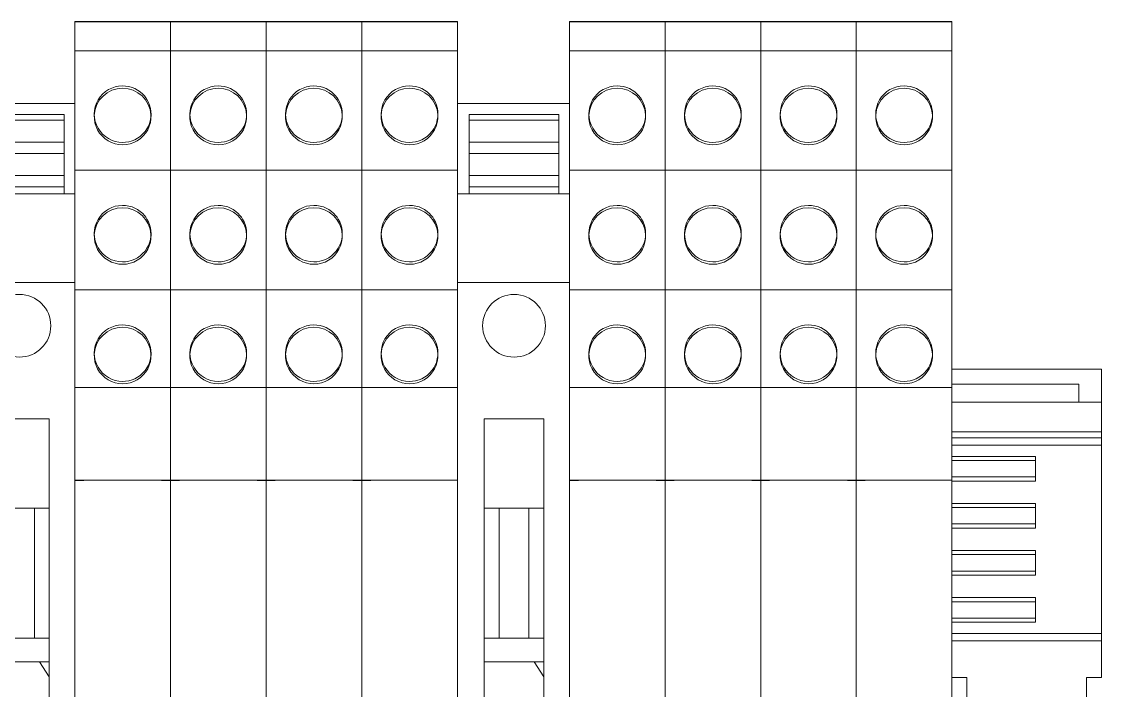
# Model space of a CAD drawing. Header units: millimetres. Extents: x 979 to 5828, y -1860 to 642.
# Drawn here: x 5151.7 to 5223.9, y -176.9 to -132.1 of the extents above; entities that cross this region are included whole.
import ezdxf

# ---------------------------------------------------------------- set-up
doc = ezdxf.new("R2010")
doc.units = ezdxf.units.MM
doc.layers.add('eProC - L2', color=41, linetype='Continuous', lineweight=20)

# ---------------------------------------------------------------- blocks, each defined once
blk = doc.blocks.new('eProC_Z_BPSN-SI-520')
at = {"layer": 'eProC - L2'}
for p, q in [((0.794, -6.05), (0.794, -0.749)), ((0.794, -0.749), (3.794, -0.749)), ((0.794, -1.131), (3.794, -1.131)), ((6.794, -0.749), (3.794, -0.749)), ((6.794, -1.131), (3.794, -1.131)), ((6.794, -6.05), (6.794, -0.749)), ((0.794, -2.594), (3.794, -2.594)), ((6.794, -2.594), (3.794, -2.594)), ((0.794, -3.358), (3.794, -3.358)), ((6.794, -3.358), (3.794, -3.358)), ((0.794, -4.822), (3.794, -4.822)), ((6.794, -4.822), (3.794, -4.822)), ((0.794, -5.585), (3.794, -5.585)), ((6.794, -5.585), (3.794, -5.585)), ((7.5, -6.05), (0, -6.05)), ((7.5, -11.996), (0, -11.996)), ((1.794, -42.11), (1.794, -21.11)), ((1.794, -21.11), (5.794, -21.11)), ((5.794, -42.11), (5.794, -21.11)), ((1.794, -27.11), (5.794, -27.11)), ((2.794, -35.795), (2.794, -27.11)), ((4.794, -35.795), (4.794, -27.11)), ((1.794, -35.795), (5.794, -35.795)), ((1.794, -37.396), (5.794, -37.396)), ((5.794, -38.389), (5.144, -37.396)), ((1.794, -42.11), (5.794, -42.11)), ((1.794, -59.11), (1.794, -44.11)), ((1.794, -44.11), (5.794, -44.11)), ((5.794, -59.11), (5.794, -44.11)), ((1.794, -59.11), (5.794, -59.11)), ((7.5, -60.072), (0, -60.072)), ((7.5, -61.577), (0, -61.577)), ((0.644, -78.601), (0.644, -61.577)), ((0.994, -78.601), (0.994, -61.577)), ((6.594, -61.647), (0.994, -61.647)), ((6.594, -78.601), (6.594, -61.577)), ((6.944, -78.601), (6.944, -61.577)), ((0.994, -67.83), (0.644, -67.83)), ((6.594, -67.83), (6.944, -67.83)), ((6.594, -68.91), (0.994, -68.91)), ((1.294, -77.853), (1.294, -69.103)), ((6.594, -69.103), (1.294, -69.103)), ((0.994, -70.001), (0.644, -70.001)), ((6.594, -69.783), (1.294, -69.783)), ((6.594, -70.001), (6.944, -70.001)), ((6.594, -70.757), (1.294, -70.757)), ((0.644, -71.801), (0.994, -71.801)), ((6.594, -71.919), (1.294, -71.919)), ((6.944, -71.801), (6.594, -71.801)), ((6.594, -72.893), (1.294, -72.893)), ((6.594, -74.054), (1.294, -74.054)), ((0.994, -74.801), (0.644, -74.801)), ((6.594, -75.029), (1.294, -75.029)), ((6.594, -74.801), (6.944, -74.801)), ((6.594, -76.19), (1.294, -76.19)), ((6.594, -77.165), (1.294, -77.165)), ((6.594, -77.853), (1.294, -77.853)), ((6.594, -78.601), (0.994, -78.601))]:
    blk.add_line(p, q, dxfattribs=at)
blk.add_lwpolyline([(0, 0), (7.5, 0), (7.5, -78.601), (0, -78.601)], close=True, dxfattribs=at)
for centre in [(3.794, -14.89), (3.794, -64.565)]:
    blk.add_circle(centre, 2.1, dxfattribs=at)
blk = doc.blocks.new('eProC_Z_EK1')
at = {"layer": 'eProC - L2'}
for p, q in [((0, 0), (0, -20.65)), ((10, 0), (0, 0)), ((10, 0), (10, -20.65)), ((0, -1), (8.5, -1)), ((8.5, -2.2), (8.5, -1)), ((10, -2.2), (0, -2.2)), ((0, -4.2), (10, -4.2)), ((10, -4.591), (0, -4.591)), ((10, -5.091), (0, -5.091)), ((5.6, -5.838), (0, -5.838)), ((5.6, -6.114), (0, -6.114)), ((5.6, -7.489), (5.6, -5.838)), ((5.6, -7.214), (0, -7.214)), ((5.6, -7.489), (0, -7.489)), ((5.6, -8.989), (0, -8.989)), ((5.6, -9.265), (0, -9.265)), ((5.6, -10.64), (5.6, -8.989)), ((5.6, -10.365), (0, -10.365)), ((5.6, -10.64), (0, -10.64)), ((5.6, -12.14), (0, -12.14)), ((5.6, -13.791), (5.6, -12.14)), ((5.6, -12.416), (0, -12.416)), ((5.6, -13.516), (0, -13.516)), ((5.6, -13.791), (0, -13.791)), ((5.6, -15.291), (0, -15.291)), ((5.6, -15.567), (0, -15.567)), ((5.6, -16.942), (5.6, -15.291)), ((5.6, -16.667), (0, -16.667)), ((5.6, -16.942), (0, -16.942)), ((10, -17.691), (0, -17.691)), ((10, -18.191), (0, -18.191)), ((0, -20.65), (1, -20.65)), ((1, -26.45), (1, -20.65)), ((9, -26.45), (9, -20.65)), ((10, -20.65), (9, -20.65)), ((0, -26.45), (0, -43)), ((0, -26.45), (1, -26.45)), ((7.158, -30.301), (3.549, -26.692)), ((10, -26.45), (9, -26.45)), ((10, -26.45), (10, -43)), ((6.451, -31.008), (2.842, -27.399)), ((10, -41), (0, -41)), ((10, -43), (0, -43))]:
    blk.add_line(p, q, dxfattribs=at)
blk.add_circle((5, -28.85), 2.6, dxfattribs=at)

msp = doc.modelspace()

# ---------------------------------------------------------------- linework, layer by layer
at = {"layer": 'eProC - L2'}
for p, q in [((5161.627, -132.136), (5155.227, -132.136)), ((5155.227, -132.136), (5155.227, -156.624)), ((5161.627, -132.137), (5155.227, -132.137)), ((5161.627, -132.142), (5155.227, -132.142)), ((5161.627, -132.136), (5161.627, -220.113)), ((5168.027, -132.136), (5161.627, -132.136)), ((5161.627, -132.136), (5161.627, -156.624)), ((5168.027, -132.137), (5161.627, -132.137)), ((5168.027, -132.142), (5161.627, -132.142)), ((5168.027, -132.136), (5168.027, -220.113)), ((5174.427, -132.136), (5168.027, -132.136)), ((5168.027, -132.136), (5168.027, -156.624)), ((5174.427, -132.137), (5168.027, -132.137)), ((5174.427, -132.142), (5168.027, -132.142)), ((5174.427, -132.136), (5174.427, -220.113)), ((5180.827, -132.136), (5174.427, -132.136)), ((5174.427, -132.136), (5174.427, -156.624)), ((5180.827, -132.137), (5174.427, -132.137)), ((5180.827, -132.142), (5174.427, -132.142)), ((5180.827, -132.136), (5180.827, -220.113)), ((5180.827, -132.136), (5180.827, -156.624)), ((5194.727, -132.136), (5188.327, -132.136)), ((5188.327, -132.136), (5188.327, -156.624)), ((5194.727, -132.137), (5188.327, -132.137)), ((5194.727, -132.142), (5188.327, -132.142)), ((5194.727, -132.136), (5194.727, -220.113)), ((5201.127, -132.136), (5194.727, -132.136)), ((5194.727, -132.136), (5194.727, -156.624)), ((5201.127, -132.137), (5194.727, -132.137)), ((5201.127, -132.142), (5194.727, -132.142)), ((5201.127, -132.136), (5201.127, -220.113)), ((5207.527, -132.136), (5201.127, -132.136)), ((5201.127, -132.136), (5201.127, -156.624)), ((5207.527, -132.137), (5201.127, -132.137)), ((5207.527, -132.142), (5201.127, -132.142)), ((5207.527, -132.136), (5207.527, -220.113)), ((5213.927, -132.136), (5207.527, -132.136)), ((5207.527, -132.136), (5207.527, -156.624)), ((5213.927, -132.137), (5207.527, -132.137)), ((5213.927, -132.142), (5207.527, -132.142)), ((5213.927, -132.136), (5213.927, -220.113)), ((5213.927, -132.136), (5213.927, -156.624)), ((5161.627, -134.087), (5155.227, -134.087)), ((5168.027, -134.087), (5161.627, -134.087)), ((5174.427, -134.087), (5168.027, -134.087)), ((5180.827, -134.087), (5174.427, -134.087)), ((5194.727, -134.087), (5188.327, -134.087)), ((5201.127, -134.087), (5194.727, -134.087)), ((5207.527, -134.087), (5201.127, -134.087)), ((5213.927, -134.087), (5207.527, -134.087)), ((5156.527, -138.328), (5156.527, -138.49)), ((5160.328, -138.49), (5160.328, -138.328)), ((5162.927, -138.328), (5162.927, -138.49)), ((5166.728, -138.49), (5166.728, -138.328)), ((5169.327, -138.328), (5169.327, -138.49)), ((5173.128, -138.49), (5173.128, -138.328)), ((5175.727, -138.328), (5175.727, -138.49)), ((5179.528, -138.49), (5179.528, -138.328)), ((5189.627, -138.328), (5189.627, -138.49)), ((5193.428, -138.49), (5193.428, -138.328)), ((5196.027, -138.328), (5196.027, -138.49)), ((5199.828, -138.49), (5199.828, -138.328)), ((5202.427, -138.328), (5202.427, -138.49)), ((5206.228, -138.49), (5206.228, -138.328)), ((5208.827, -138.328), (5208.827, -138.49)), ((5212.628, -138.49), (5212.628, -138.328)), ((5161.627, -142.087), (5155.227, -142.087)), ((5168.027, -142.087), (5161.627, -142.087)), ((5174.427, -142.087), (5168.027, -142.087)), ((5180.827, -142.087), (5174.427, -142.087)), ((5194.727, -142.087), (5188.327, -142.087)), ((5201.127, -142.087), (5194.727, -142.087)), ((5207.527, -142.087), (5201.127, -142.087)), ((5213.927, -142.087), (5207.527, -142.087)), ((5156.527, -146.328), (5156.527, -146.49)), ((5160.328, -146.49), (5160.328, -146.328)), ((5162.927, -146.328), (5162.927, -146.49)), ((5166.728, -146.49), (5166.728, -146.328)), ((5169.327, -146.328), (5169.327, -146.49)), ((5173.128, -146.49), (5173.128, -146.328)), ((5175.727, -146.328), (5175.727, -146.49)), ((5179.528, -146.49), (5179.528, -146.328)), ((5189.627, -146.328), (5189.627, -146.49)), ((5193.428, -146.49), (5193.428, -146.328)), ((5196.027, -146.328), (5196.027, -146.49)), ((5199.828, -146.49), (5199.828, -146.328)), ((5202.427, -146.328), (5202.427, -146.49)), ((5206.228, -146.49), (5206.228, -146.328)), ((5208.827, -146.328), (5208.827, -146.49)), ((5212.628, -146.49), (5212.628, -146.328)), ((5161.627, -150.087), (5155.227, -150.087)), ((5168.027, -150.087), (5161.627, -150.087)), ((5174.427, -150.087), (5168.027, -150.087)), ((5180.827, -150.087), (5174.427, -150.087)), ((5194.727, -150.087), (5188.327, -150.087)), ((5201.127, -150.087), (5194.727, -150.087)), ((5207.527, -150.087), (5201.127, -150.087)), ((5213.927, -150.087), (5207.527, -150.087)), ((5156.527, -154.328), (5156.527, -154.49)), ((5160.328, -154.49), (5160.328, -154.328)), ((5162.927, -154.328), (5162.927, -154.49)), ((5166.728, -154.49), (5166.728, -154.328)), ((5169.327, -154.328), (5169.327, -154.49)), ((5173.128, -154.49), (5173.128, -154.328)), ((5175.727, -154.328), (5175.727, -154.49)), ((5179.528, -154.49), (5179.528, -154.328)), ((5189.627, -154.328), (5189.627, -154.49)), ((5193.428, -154.49), (5193.428, -154.328)), ((5196.027, -154.328), (5196.027, -154.49)), ((5199.828, -154.49), (5199.828, -154.328)), ((5202.427, -154.328), (5202.427, -154.49)), ((5206.228, -154.49), (5206.228, -154.328)), ((5208.827, -154.328), (5208.827, -154.49)), ((5212.628, -154.49), (5212.628, -154.328)), ((5161.627, -156.624), (5155.227, -156.624)), ((5155.227, -156.624), (5155.227, -162.846)), ((5161.627, -162.845), (5161.627, -156.624)), ((5168.027, -156.624), (5161.627, -156.624)), ((5161.627, -156.624), (5161.627, -162.846)), ((5168.027, -162.845), (5168.027, -156.624)), ((5174.427, -156.624), (5168.027, -156.624)), ((5168.027, -156.624), (5168.027, -162.846)), ((5174.427, -162.845), (5174.427, -156.624)), ((5180.827, -156.624), (5174.427, -156.624)), ((5174.427, -156.624), (5174.427, -162.846)), ((5180.827, -162.845), (5180.827, -156.624)), ((5180.827, -156.624), (5180.827, -162.846)), ((5194.727, -156.624), (5188.327, -156.624)), ((5188.327, -156.624), (5188.327, -162.846)), ((5194.727, -162.845), (5194.727, -156.624)), ((5201.127, -156.624), (5194.727, -156.624)), ((5194.727, -156.624), (5194.727, -162.846)), ((5201.127, -162.845), (5201.127, -156.624)), ((5207.527, -156.624), (5201.127, -156.624)), ((5201.127, -156.624), (5201.127, -162.846)), ((5207.527, -162.845), (5207.527, -156.624)), ((5213.927, -156.624), (5207.527, -156.624)), ((5207.527, -156.624), (5207.527, -162.846)), ((5213.927, -162.845), (5213.927, -156.624)), ((5213.927, -156.624), (5213.927, -162.846)), ((5161.627, -162.845), (5155.227, -162.846)), ((5155.227, -212.113), (5155.227, -162.846)), ((5155.827, -162.852), (5155.227, -162.852)), ((5161.627, -162.852), (5161.027, -162.852)), ((5168.027, -162.845), (5161.627, -162.846)), ((5161.627, -212.113), (5161.627, -162.846)), ((5162.227, -162.852), (5161.627, -162.852)), ((5168.027, -162.852), (5167.427, -162.852)), ((5174.427, -162.845), (5168.027, -162.846)), ((5168.027, -212.113), (5168.027, -162.846)), ((5168.627, -162.852), (5168.027, -162.852)), ((5174.427, -162.852), (5173.827, -162.852)), ((5180.827, -162.845), (5174.427, -162.846)), ((5174.427, -212.113), (5174.427, -162.846)), ((5175.027, -162.852), (5174.427, -162.852)), ((5180.827, -212.113), (5180.827, -162.846)), ((5194.727, -162.845), (5188.327, -162.846)), ((5188.327, -212.113), (5188.327, -162.846)), ((5188.927, -162.852), (5188.327, -162.852)), ((5194.727, -162.852), (5194.127, -162.852)), ((5201.127, -162.845), (5194.727, -162.846)), ((5194.727, -212.113), (5194.727, -162.846)), ((5195.327, -162.852), (5194.727, -162.852)), ((5201.127, -162.852), (5200.527, -162.852)), ((5207.527, -162.845), (5201.127, -162.846)), ((5201.127, -212.113), (5201.127, -162.846)), ((5201.727, -162.852), (5201.127, -162.852)), ((5207.527, -162.852), (5206.927, -162.852)), ((5213.927, -162.845), (5207.527, -162.846)), ((5207.527, -212.113), (5207.527, -162.846)), ((5208.127, -162.852), (5207.527, -162.852)), ((5213.927, -212.113), (5213.927, -162.846))]:
    msp.add_line(p, q, dxfattribs=at)
for points in [[(5156.527, -138.328), (5156.543, -138.08), (5156.592, -137.838), (5156.672, -137.603), (5156.782, -137.381), (5156.92, -137.177), (5157.084, -136.991), (5157.272, -136.827), (5157.478, -136.69), (5157.7, -136.582), (5157.935, -136.502), (5158.156, -136.459), (5158.427, -136.438)], [(5160.328, -138.328), (5160.319, -138.153), (5160.289, -137.949), (5160.228, -137.723), (5160.156, -137.542), (5160.058, -137.356), (5159.976, -137.232), (5159.88, -137.108), (5159.769, -136.989), (5159.6, -136.839), (5159.423, -136.717), (5159.244, -136.621), (5159.067, -136.548), (5158.839, -136.482), (5158.624, -136.448), (5158.427, -136.438)], [(5162.927, -138.328), (5162.943, -138.08), (5162.992, -137.838), (5163.072, -137.603), (5163.182, -137.381), (5163.32, -137.177), (5163.484, -136.991), (5163.672, -136.827), (5163.878, -136.69), (5164.1, -136.582), (5164.335, -136.502), (5164.556, -136.459), (5164.827, -136.438)], [(5166.728, -138.328), (5166.719, -138.153), (5166.689, -137.949), (5166.628, -137.723), (5166.556, -137.542), (5166.458, -137.356), (5166.376, -137.232), (5166.28, -137.108), (5166.169, -136.989), (5166, -136.839), (5165.823, -136.717), (5165.644, -136.621), (5165.467, -136.548), (5165.239, -136.482), (5165.024, -136.448), (5164.827, -136.438)], [(5169.327, -138.328), (5169.343, -138.08), (5169.392, -137.838), (5169.472, -137.603), (5169.582, -137.381), (5169.72, -137.177), (5169.884, -136.991), (5170.072, -136.827), (5170.278, -136.69), (5170.5, -136.582), (5170.735, -136.502), (5170.956, -136.459), (5171.227, -136.438)], [(5173.128, -138.328), (5173.119, -138.153), (5173.089, -137.949), (5173.028, -137.723), (5172.956, -137.542), (5172.858, -137.356), (5172.776, -137.232), (5172.68, -137.108), (5172.569, -136.989), (5172.4, -136.839), (5172.223, -136.717), (5172.044, -136.621), (5171.867, -136.548), (5171.639, -136.482), (5171.424, -136.448), (5171.227, -136.438)], [(5175.727, -138.328), (5175.743, -138.08), (5175.792, -137.838), (5175.872, -137.603), (5175.982, -137.381), (5176.12, -137.177), (5176.284, -136.991), (5176.472, -136.827), (5176.678, -136.69), (5176.9, -136.582), (5177.135, -136.502), (5177.356, -136.459), (5177.627, -136.438)], [(5179.528, -138.328), (5179.519, -138.153), (5179.489, -137.949), (5179.428, -137.723), (5179.356, -137.542), (5179.258, -137.356), (5179.176, -137.232), (5179.08, -137.108), (5178.969, -136.989), (5178.8, -136.839), (5178.623, -136.717), (5178.444, -136.621), (5178.267, -136.548), (5178.039, -136.482), (5177.824, -136.448), (5177.627, -136.438)], [(5189.627, -138.328), (5189.643, -138.08), (5189.692, -137.838), (5189.772, -137.603), (5189.882, -137.381), (5190.02, -137.177), (5190.184, -136.991), (5190.372, -136.827), (5190.578, -136.69), (5190.8, -136.582), (5191.035, -136.502), (5191.256, -136.459), (5191.527, -136.438)], [(5193.428, -138.328), (5193.419, -138.153), (5193.389, -137.949), (5193.328, -137.723), (5193.256, -137.542), (5193.158, -137.356), (5193.076, -137.232), (5192.98, -137.108), (5192.869, -136.989), (5192.7, -136.839), (5192.523, -136.717), (5192.344, -136.621), (5192.167, -136.548), (5191.939, -136.482), (5191.724, -136.448), (5191.527, -136.438)], [(5196.027, -138.328), (5196.043, -138.08), (5196.092, -137.838), (5196.172, -137.603), (5196.282, -137.381), (5196.42, -137.177), (5196.584, -136.991), (5196.772, -136.827), (5196.978, -136.69), (5197.2, -136.582), (5197.435, -136.502), (5197.656, -136.459), (5197.927, -136.438)], [(5199.828, -138.328), (5199.819, -138.153), (5199.789, -137.949), (5199.728, -137.723), (5199.656, -137.542), (5199.558, -137.356), (5199.476, -137.232), (5199.38, -137.108), (5199.269, -136.989), (5199.1, -136.839), (5198.923, -136.717), (5198.744, -136.621), (5198.567, -136.548), (5198.339, -136.482), (5198.124, -136.448), (5197.927, -136.438)], [(5202.427, -138.328), (5202.443, -138.08), (5202.492, -137.838), (5202.572, -137.603), (5202.682, -137.381), (5202.82, -137.177), (5202.984, -136.991), (5203.172, -136.827), (5203.378, -136.69), (5203.6, -136.582), (5203.835, -136.502), (5204.056, -136.459), (5204.327, -136.438)], [(5206.228, -138.328), (5206.219, -138.153), (5206.189, -137.949), (5206.128, -137.723), (5206.056, -137.542), (5205.958, -137.356), (5205.876, -137.232), (5205.78, -137.108), (5205.669, -136.989), (5205.5, -136.839), (5205.323, -136.717), (5205.144, -136.621), (5204.967, -136.548), (5204.739, -136.482), (5204.524, -136.448), (5204.327, -136.438)], [(5208.827, -138.328), (5208.843, -138.08), (5208.892, -137.838), (5208.972, -137.603), (5209.082, -137.381), (5209.22, -137.177), (5209.384, -136.991), (5209.572, -136.827), (5209.778, -136.69), (5210, -136.582), (5210.235, -136.502), (5210.456, -136.459), (5210.727, -136.438)], [(5212.628, -138.328), (5212.619, -138.153), (5212.589, -137.949), (5212.528, -137.723), (5212.456, -137.542), (5212.358, -137.356), (5212.276, -137.232), (5212.18, -137.108), (5212.069, -136.989), (5211.9, -136.839), (5211.723, -136.717), (5211.544, -136.621), (5211.367, -136.548), (5211.139, -136.482), (5210.924, -136.448), (5210.727, -136.438)], [(5157.853, -140.139), (5157.692, -140.08), (5157.475, -139.973), (5157.273, -139.836), (5157.085, -139.67), (5156.92, -139.482), (5156.783, -139.277), (5156.672, -139.054), (5156.592, -138.818), (5156.543, -138.576), (5156.527, -138.328), (5156.527, -138.328)], [(5158.998, -140.139), (5159.062, -140.117), (5159.24, -140.044), (5159.419, -139.947), (5159.597, -139.824), (5159.768, -139.672), (5159.925, -139.495), (5160.052, -139.312), (5160.15, -139.129), (5160.222, -138.95), (5160.286, -138.723), (5160.318, -138.515), (5160.328, -138.331), (5160.328, -138.328)], [(5164.253, -140.139), (5164.092, -140.08), (5163.875, -139.973), (5163.673, -139.836), (5163.485, -139.67), (5163.32, -139.482), (5163.183, -139.277), (5163.072, -139.054), (5162.992, -138.818), (5162.943, -138.576), (5162.927, -138.328), (5162.927, -138.328)], [(5165.398, -140.139), (5165.462, -140.117), (5165.64, -140.044), (5165.819, -139.947), (5165.997, -139.824), (5166.168, -139.672), (5166.325, -139.495), (5166.452, -139.312), (5166.55, -139.129), (5166.622, -138.95), (5166.686, -138.723), (5166.718, -138.515), (5166.728, -138.331), (5166.728, -138.328)], [(5170.653, -140.139), (5170.492, -140.08), (5170.275, -139.973), (5170.073, -139.836), (5169.885, -139.67), (5169.72, -139.482), (5169.583, -139.277), (5169.472, -139.054), (5169.392, -138.818), (5169.343, -138.576), (5169.327, -138.328), (5169.327, -138.328)], [(5171.798, -140.139), (5171.862, -140.117), (5172.04, -140.044), (5172.219, -139.947), (5172.397, -139.824), (5172.568, -139.672), (5172.725, -139.495), (5172.852, -139.312), (5172.95, -139.129), (5173.022, -138.95), (5173.086, -138.723), (5173.118, -138.515), (5173.128, -138.331), (5173.128, -138.328)], [(5177.053, -140.139), (5176.892, -140.08), (5176.675, -139.973), (5176.473, -139.836), (5176.285, -139.67), (5176.12, -139.482), (5175.983, -139.277), (5175.872, -139.054), (5175.792, -138.818), (5175.743, -138.576), (5175.727, -138.328), (5175.727, -138.328)], [(5178.198, -140.139), (5178.262, -140.117), (5178.44, -140.044), (5178.619, -139.947), (5178.797, -139.824), (5178.968, -139.672), (5179.125, -139.495), (5179.252, -139.312), (5179.35, -139.129), (5179.422, -138.95), (5179.486, -138.723), (5179.518, -138.515), (5179.528, -138.331), (5179.528, -138.328)], [(5190.953, -140.139), (5190.792, -140.08), (5190.575, -139.973), (5190.373, -139.836), (5190.185, -139.67), (5190.02, -139.482), (5189.883, -139.277), (5189.772, -139.054), (5189.692, -138.818), (5189.643, -138.576), (5189.627, -138.328), (5189.627, -138.328)], [(5192.098, -140.139), (5192.162, -140.117), (5192.34, -140.044), (5192.519, -139.947), (5192.697, -139.824), (5192.868, -139.672), (5193.025, -139.495), (5193.152, -139.312), (5193.25, -139.129), (5193.322, -138.95), (5193.386, -138.723), (5193.418, -138.515), (5193.428, -138.331), (5193.428, -138.328)], [(5197.353, -140.139), (5197.192, -140.08), (5196.975, -139.973), (5196.773, -139.836), (5196.585, -139.67), (5196.42, -139.482), (5196.283, -139.277), (5196.172, -139.054), (5196.092, -138.818), (5196.043, -138.576), (5196.027, -138.328), (5196.027, -138.328)], [(5198.498, -140.139), (5198.562, -140.117), (5198.74, -140.044), (5198.919, -139.947), (5199.097, -139.824), (5199.268, -139.672), (5199.425, -139.495), (5199.552, -139.312), (5199.65, -139.129), (5199.722, -138.95), (5199.786, -138.723), (5199.818, -138.515), (5199.828, -138.331), (5199.828, -138.328)], [(5203.753, -140.139), (5203.592, -140.08), (5203.375, -139.973), (5203.173, -139.836), (5202.985, -139.67), (5202.82, -139.482), (5202.683, -139.277), (5202.572, -139.054), (5202.492, -138.818), (5202.443, -138.576), (5202.427, -138.328), (5202.427, -138.328)], [(5204.898, -140.139), (5204.962, -140.117), (5205.14, -140.044), (5205.319, -139.947), (5205.497, -139.824), (5205.668, -139.672), (5205.825, -139.495), (5205.952, -139.312), (5206.05, -139.129), (5206.122, -138.95), (5206.186, -138.723), (5206.218, -138.515), (5206.228, -138.331), (5206.228, -138.328)], [(5210.153, -140.139), (5209.992, -140.08), (5209.775, -139.973), (5209.573, -139.836), (5209.385, -139.67), (5209.22, -139.482), (5209.083, -139.277), (5208.972, -139.054), (5208.892, -138.818), (5208.843, -138.576), (5208.827, -138.328), (5208.827, -138.328)], [(5211.298, -140.139), (5211.362, -140.117), (5211.54, -140.044), (5211.719, -139.947), (5211.897, -139.824), (5212.068, -139.672), (5212.225, -139.495), (5212.352, -139.312), (5212.45, -139.129), (5212.522, -138.95), (5212.586, -138.723), (5212.618, -138.515), (5212.628, -138.331), (5212.628, -138.328)], [(5158.427, -140.227), (5158.168, -140.207), (5157.923, -140.158), (5157.853, -140.139)], [(5158.427, -140.227), (5158.621, -140.217), (5158.834, -140.183), (5158.998, -140.139)], [(5164.827, -140.227), (5164.568, -140.207), (5164.323, -140.158), (5164.253, -140.139)], [(5164.827, -140.227), (5165.021, -140.217), (5165.234, -140.183), (5165.398, -140.139)], [(5171.227, -140.227), (5170.968, -140.207), (5170.723, -140.158), (5170.653, -140.139)], [(5171.227, -140.227), (5171.421, -140.217), (5171.634, -140.183), (5171.798, -140.139)], [(5177.627, -140.227), (5177.368, -140.207), (5177.123, -140.158), (5177.053, -140.139)], [(5177.627, -140.227), (5177.821, -140.217), (5178.034, -140.183), (5178.198, -140.139)], [(5191.527, -140.227), (5191.268, -140.207), (5191.023, -140.158), (5190.953, -140.139)], [(5191.527, -140.227), (5191.721, -140.217), (5191.934, -140.183), (5192.098, -140.139)], [(5197.927, -140.227), (5197.668, -140.207), (5197.423, -140.158), (5197.353, -140.139)], [(5197.927, -140.227), (5198.121, -140.217), (5198.334, -140.183), (5198.498, -140.139)], [(5204.327, -140.227), (5204.068, -140.207), (5203.823, -140.158), (5203.753, -140.139)], [(5204.327, -140.227), (5204.521, -140.217), (5204.734, -140.183), (5204.898, -140.139)], [(5210.727, -140.227), (5210.468, -140.207), (5210.223, -140.158), (5210.153, -140.139)], [(5210.727, -140.227), (5210.921, -140.217), (5211.134, -140.183), (5211.298, -140.139)], [(5156.527, -146.328), (5156.543, -146.08), (5156.592, -145.838), (5156.672, -145.603), (5156.782, -145.381), (5156.92, -145.177), (5157.084, -144.991), (5157.272, -144.827), (5157.478, -144.69), (5157.7, -144.582), (5157.935, -144.502), (5158.156, -144.459), (5158.427, -144.438)], [(5160.328, -146.328), (5160.319, -146.153), (5160.289, -145.949), (5160.228, -145.723), (5160.156, -145.542), (5160.058, -145.356), (5159.976, -145.232), (5159.88, -145.108), (5159.769, -144.989), (5159.6, -144.839), (5159.423, -144.717), (5159.244, -144.621), (5159.067, -144.548), (5158.839, -144.482), (5158.624, -144.448), (5158.427, -144.438)], [(5162.927, -146.328), (5162.943, -146.08), (5162.992, -145.838), (5163.072, -145.603), (5163.182, -145.381), (5163.32, -145.177), (5163.484, -144.991), (5163.672, -144.827), (5163.878, -144.69), (5164.1, -144.582), (5164.335, -144.502), (5164.556, -144.459), (5164.827, -144.438)], [(5166.728, -146.328), (5166.719, -146.153), (5166.689, -145.949), (5166.628, -145.723), (5166.556, -145.542), (5166.458, -145.356), (5166.376, -145.232), (5166.28, -145.108), (5166.169, -144.989), (5166, -144.839), (5165.823, -144.717), (5165.644, -144.621), (5165.467, -144.548), (5165.239, -144.482), (5165.024, -144.448), (5164.827, -144.438)], [(5169.327, -146.328), (5169.343, -146.08), (5169.392, -145.838), (5169.472, -145.603), (5169.582, -145.381), (5169.72, -145.177), (5169.884, -144.991), (5170.072, -144.827), (5170.278, -144.69), (5170.5, -144.582), (5170.735, -144.502), (5170.956, -144.459), (5171.227, -144.438)], [(5173.128, -146.328), (5173.119, -146.153), (5173.089, -145.949), (5173.028, -145.723), (5172.956, -145.542), (5172.858, -145.356), (5172.776, -145.232), (5172.68, -145.108), (5172.569, -144.989), (5172.4, -144.839), (5172.223, -144.717), (5172.044, -144.621), (5171.867, -144.548), (5171.639, -144.482), (5171.424, -144.448), (5171.227, -144.438)], [(5175.727, -146.328), (5175.743, -146.08), (5175.792, -145.838), (5175.872, -145.603), (5175.982, -145.381), (5176.12, -145.177), (5176.284, -144.991), (5176.472, -144.827), (5176.678, -144.69), (5176.9, -144.582), (5177.135, -144.502), (5177.356, -144.459), (5177.627, -144.438)], [(5179.528, -146.328), (5179.519, -146.153), (5179.489, -145.949), (5179.428, -145.723), (5179.356, -145.542), (5179.258, -145.356), (5179.176, -145.232), (5179.08, -145.108), (5178.969, -144.989), (5178.8, -144.839), (5178.623, -144.717), (5178.444, -144.621), (5178.267, -144.548), (5178.039, -144.482), (5177.824, -144.448), (5177.627, -144.438)], [(5189.627, -146.328), (5189.643, -146.08), (5189.692, -145.838), (5189.772, -145.603), (5189.882, -145.381), (5190.02, -145.177), (5190.184, -144.991), (5190.372, -144.827), (5190.578, -144.69), (5190.8, -144.582), (5191.035, -144.502), (5191.256, -144.459), (5191.527, -144.438)], [(5193.428, -146.328), (5193.419, -146.153), (5193.389, -145.949), (5193.328, -145.723), (5193.256, -145.542), (5193.158, -145.356), (5193.076, -145.232), (5192.98, -145.108), (5192.869, -144.989), (5192.7, -144.839), (5192.523, -144.717), (5192.344, -144.621), (5192.167, -144.548), (5191.939, -144.482), (5191.724, -144.448), (5191.527, -144.438)], [(5196.027, -146.328), (5196.043, -146.08), (5196.092, -145.838), (5196.172, -145.603), (5196.282, -145.381), (5196.42, -145.177), (5196.584, -144.991), (5196.772, -144.827), (5196.978, -144.69), (5197.2, -144.582), (5197.435, -144.502), (5197.656, -144.459), (5197.927, -144.438)], [(5199.828, -146.328), (5199.819, -146.153), (5199.789, -145.949), (5199.728, -145.723), (5199.656, -145.542), (5199.558, -145.356), (5199.476, -145.232), (5199.38, -145.108), (5199.269, -144.989), (5199.1, -144.839), (5198.923, -144.717), (5198.744, -144.621), (5198.567, -144.548), (5198.339, -144.482), (5198.124, -144.448), (5197.927, -144.438)], [(5202.427, -146.328), (5202.443, -146.08), (5202.492, -145.838), (5202.572, -145.603), (5202.682, -145.381), (5202.82, -145.177), (5202.984, -144.991), (5203.172, -144.827), (5203.378, -144.69), (5203.6, -144.582), (5203.835, -144.502), (5204.056, -144.459), (5204.327, -144.438)], [(5206.228, -146.328), (5206.219, -146.153), (5206.189, -145.949), (5206.128, -145.723), (5206.056, -145.542), (5205.958, -145.356), (5205.876, -145.232), (5205.78, -145.108), (5205.669, -144.989), (5205.5, -144.839), (5205.323, -144.717), (5205.144, -144.621), (5204.967, -144.548), (5204.739, -144.482), (5204.524, -144.448), (5204.327, -144.438)], [(5208.827, -146.328), (5208.843, -146.08), (5208.892, -145.838), (5208.972, -145.603), (5209.082, -145.381), (5209.22, -145.177), (5209.384, -144.991), (5209.572, -144.827), (5209.778, -144.69), (5210, -144.582), (5210.235, -144.502), (5210.456, -144.459), (5210.727, -144.438)], [(5212.628, -146.328), (5212.619, -146.153), (5212.589, -145.949), (5212.528, -145.723), (5212.456, -145.542), (5212.358, -145.356), (5212.276, -145.232), (5212.18, -145.108), (5212.069, -144.989), (5211.9, -144.839), (5211.723, -144.717), (5211.544, -144.621), (5211.367, -144.548), (5211.139, -144.482), (5210.924, -144.448), (5210.727, -144.438)], [(5157.853, -148.139), (5157.692, -148.08), (5157.475, -147.973), (5157.273, -147.836), (5157.085, -147.67), (5156.92, -147.482), (5156.783, -147.277), (5156.672, -147.054), (5156.592, -146.818), (5156.543, -146.576), (5156.527, -146.328), (5156.527, -146.328)], [(5158.998, -148.139), (5159.062, -148.117), (5159.24, -148.044), (5159.419, -147.947), (5159.597, -147.824), (5159.768, -147.672), (5159.925, -147.495), (5160.052, -147.312), (5160.15, -147.129), (5160.222, -146.95), (5160.286, -146.723), (5160.318, -146.515), (5160.328, -146.331), (5160.328, -146.328)], [(5164.253, -148.139), (5164.092, -148.08), (5163.875, -147.973), (5163.673, -147.836), (5163.485, -147.67), (5163.32, -147.482), (5163.183, -147.277), (5163.072, -147.054), (5162.992, -146.818), (5162.943, -146.576), (5162.927, -146.328), (5162.927, -146.328)], [(5165.398, -148.139), (5165.462, -148.117), (5165.64, -148.044), (5165.819, -147.947), (5165.997, -147.824), (5166.168, -147.672), (5166.325, -147.495), (5166.452, -147.312), (5166.55, -147.129), (5166.622, -146.95), (5166.686, -146.723), (5166.718, -146.515), (5166.728, -146.331), (5166.728, -146.328)], [(5170.653, -148.139), (5170.492, -148.08), (5170.275, -147.973), (5170.073, -147.836), (5169.885, -147.67), (5169.72, -147.482), (5169.583, -147.277), (5169.472, -147.054), (5169.392, -146.818), (5169.343, -146.576), (5169.327, -146.328), (5169.327, -146.328)], [(5171.798, -148.139), (5171.862, -148.117), (5172.04, -148.044), (5172.219, -147.947), (5172.397, -147.824), (5172.568, -147.672), (5172.725, -147.495), (5172.852, -147.312), (5172.95, -147.129), (5173.022, -146.95), (5173.086, -146.723), (5173.118, -146.515), (5173.128, -146.331), (5173.128, -146.328)], [(5177.053, -148.139), (5176.892, -148.08), (5176.675, -147.973), (5176.473, -147.836), (5176.285, -147.67), (5176.12, -147.482), (5175.983, -147.277), (5175.872, -147.054), (5175.792, -146.818), (5175.743, -146.576), (5175.727, -146.328), (5175.727, -146.328)], [(5178.198, -148.139), (5178.262, -148.117), (5178.44, -148.044), (5178.619, -147.947), (5178.797, -147.824), (5178.968, -147.672), (5179.125, -147.495), (5179.252, -147.312), (5179.35, -147.129), (5179.422, -146.95), (5179.486, -146.723), (5179.518, -146.515), (5179.528, -146.331), (5179.528, -146.328)], [(5190.953, -148.139), (5190.792, -148.08), (5190.575, -147.973), (5190.373, -147.836), (5190.185, -147.67), (5190.02, -147.482), (5189.883, -147.277), (5189.772, -147.054), (5189.692, -146.818), (5189.643, -146.576), (5189.627, -146.328), (5189.627, -146.328)], [(5192.098, -148.139), (5192.162, -148.117), (5192.34, -148.044), (5192.519, -147.947), (5192.697, -147.824), (5192.868, -147.672), (5193.025, -147.495), (5193.152, -147.312), (5193.25, -147.129), (5193.322, -146.95), (5193.386, -146.723), (5193.418, -146.515), (5193.428, -146.331), (5193.428, -146.328)], [(5197.353, -148.139), (5197.192, -148.08), (5196.975, -147.973), (5196.773, -147.836), (5196.585, -147.67), (5196.42, -147.482), (5196.283, -147.277), (5196.172, -147.054), (5196.092, -146.818), (5196.043, -146.576), (5196.027, -146.328), (5196.027, -146.328)], [(5198.498, -148.139), (5198.562, -148.117), (5198.74, -148.044), (5198.919, -147.947), (5199.097, -147.824), (5199.268, -147.672), (5199.425, -147.495), (5199.552, -147.312), (5199.65, -147.129), (5199.722, -146.95), (5199.786, -146.723), (5199.818, -146.515), (5199.828, -146.331), (5199.828, -146.328)], [(5203.753, -148.139), (5203.592, -148.08), (5203.375, -147.973), (5203.173, -147.836), (5202.985, -147.67), (5202.82, -147.482), (5202.683, -147.277), (5202.572, -147.054), (5202.492, -146.818), (5202.443, -146.576), (5202.427, -146.328), (5202.427, -146.328)], [(5204.898, -148.139), (5204.962, -148.117), (5205.14, -148.044), (5205.319, -147.947), (5205.497, -147.824), (5205.668, -147.672), (5205.825, -147.495), (5205.952, -147.312), (5206.05, -147.129), (5206.122, -146.95), (5206.186, -146.723), (5206.218, -146.515), (5206.228, -146.331), (5206.228, -146.328)], [(5210.153, -148.139), (5209.992, -148.08), (5209.775, -147.973), (5209.573, -147.836), (5209.385, -147.67), (5209.22, -147.482), (5209.083, -147.277), (5208.972, -147.054), (5208.892, -146.818), (5208.843, -146.576), (5208.827, -146.328), (5208.827, -146.328)], [(5211.298, -148.139), (5211.362, -148.117), (5211.54, -148.044), (5211.719, -147.947), (5211.897, -147.824), (5212.068, -147.672), (5212.225, -147.495), (5212.352, -147.312), (5212.45, -147.129), (5212.522, -146.95), (5212.586, -146.723), (5212.618, -146.515), (5212.628, -146.331), (5212.628, -146.328)], [(5158.427, -148.227), (5158.168, -148.207), (5157.923, -148.158), (5157.853, -148.139)], [(5158.427, -148.227), (5158.621, -148.217), (5158.834, -148.183), (5158.998, -148.139)], [(5164.827, -148.227), (5164.568, -148.207), (5164.323, -148.158), (5164.253, -148.139)], [(5164.827, -148.227), (5165.021, -148.217), (5165.234, -148.183), (5165.398, -148.139)], [(5171.227, -148.227), (5170.968, -148.207), (5170.723, -148.158), (5170.653, -148.139)], [(5171.227, -148.227), (5171.421, -148.217), (5171.634, -148.183), (5171.798, -148.139)], [(5177.627, -148.227), (5177.368, -148.207), (5177.123, -148.158), (5177.053, -148.139)], [(5177.627, -148.227), (5177.821, -148.217), (5178.034, -148.183), (5178.198, -148.139)], [(5191.527, -148.227), (5191.268, -148.207), (5191.023, -148.158), (5190.953, -148.139)], [(5191.527, -148.227), (5191.721, -148.217), (5191.934, -148.183), (5192.098, -148.139)], [(5197.927, -148.227), (5197.668, -148.207), (5197.423, -148.158), (5197.353, -148.139)], [(5197.927, -148.227), (5198.121, -148.217), (5198.334, -148.183), (5198.498, -148.139)], [(5204.327, -148.227), (5204.068, -148.207), (5203.823, -148.158), (5203.753, -148.139)], [(5204.327, -148.227), (5204.521, -148.217), (5204.734, -148.183), (5204.898, -148.139)], [(5210.727, -148.227), (5210.468, -148.207), (5210.223, -148.158), (5210.153, -148.139)], [(5210.727, -148.227), (5210.921, -148.217), (5211.134, -148.183), (5211.298, -148.139)], [(5156.527, -154.328), (5156.543, -154.08), (5156.592, -153.838), (5156.672, -153.603), (5156.782, -153.381), (5156.92, -153.177), (5157.084, -152.991), (5157.272, -152.827), (5157.478, -152.69), (5157.7, -152.582), (5157.935, -152.502), (5158.156, -152.459), (5158.427, -152.438)], [(5160.328, -154.328), (5160.319, -154.153), (5160.289, -153.949), (5160.228, -153.723), (5160.156, -153.542), (5160.058, -153.356), (5159.976, -153.232), (5159.88, -153.108), (5159.769, -152.989), (5159.6, -152.839), (5159.423, -152.717), (5159.244, -152.621), (5159.067, -152.548), (5158.839, -152.482), (5158.624, -152.448), (5158.427, -152.438)], [(5162.927, -154.328), (5162.943, -154.08), (5162.992, -153.838), (5163.072, -153.603), (5163.182, -153.381), (5163.32, -153.177), (5163.484, -152.991), (5163.672, -152.827), (5163.878, -152.69), (5164.1, -152.582), (5164.335, -152.502), (5164.556, -152.459), (5164.827, -152.438)], [(5166.728, -154.328), (5166.719, -154.153), (5166.689, -153.949), (5166.628, -153.723), (5166.556, -153.542), (5166.458, -153.356), (5166.376, -153.232), (5166.28, -153.108), (5166.169, -152.989), (5166, -152.839), (5165.823, -152.717), (5165.644, -152.621), (5165.467, -152.548), (5165.239, -152.482), (5165.024, -152.448), (5164.827, -152.438)], [(5169.327, -154.328), (5169.343, -154.08), (5169.392, -153.838), (5169.472, -153.603), (5169.582, -153.381), (5169.72, -153.177), (5169.884, -152.991), (5170.072, -152.827), (5170.278, -152.69), (5170.5, -152.582), (5170.735, -152.502), (5170.956, -152.459), (5171.227, -152.438)], [(5173.128, -154.328), (5173.119, -154.153), (5173.089, -153.949), (5173.028, -153.723), (5172.956, -153.542), (5172.858, -153.356), (5172.776, -153.232), (5172.68, -153.108), (5172.569, -152.989), (5172.4, -152.839), (5172.223, -152.717), (5172.044, -152.621), (5171.867, -152.548), (5171.639, -152.482), (5171.424, -152.448), (5171.227, -152.438)], [(5175.727, -154.328), (5175.743, -154.08), (5175.792, -153.838), (5175.872, -153.603), (5175.982, -153.381), (5176.12, -153.177), (5176.284, -152.991), (5176.472, -152.827), (5176.678, -152.69), (5176.9, -152.582), (5177.135, -152.502), (5177.356, -152.459), (5177.627, -152.438)], [(5179.528, -154.328), (5179.519, -154.153), (5179.489, -153.949), (5179.428, -153.723), (5179.356, -153.542), (5179.258, -153.356), (5179.176, -153.232), (5179.08, -153.108), (5178.969, -152.989), (5178.8, -152.839), (5178.623, -152.717), (5178.444, -152.621), (5178.267, -152.548), (5178.039, -152.482), (5177.824, -152.448), (5177.627, -152.438)], [(5189.627, -154.328), (5189.643, -154.08), (5189.692, -153.838), (5189.772, -153.603), (5189.882, -153.381), (5190.02, -153.177), (5190.184, -152.991), (5190.372, -152.827), (5190.578, -152.69), (5190.8, -152.582), (5191.035, -152.502), (5191.256, -152.459), (5191.527, -152.438)], [(5193.428, -154.328), (5193.419, -154.153), (5193.389, -153.949), (5193.328, -153.723), (5193.256, -153.542), (5193.158, -153.356), (5193.076, -153.232), (5192.98, -153.108), (5192.869, -152.989), (5192.7, -152.839), (5192.523, -152.717), (5192.344, -152.621), (5192.167, -152.548), (5191.939, -152.482), (5191.724, -152.448), (5191.527, -152.438)], [(5196.027, -154.328), (5196.043, -154.08), (5196.092, -153.838), (5196.172, -153.603), (5196.282, -153.381), (5196.42, -153.177), (5196.584, -152.991), (5196.772, -152.827), (5196.978, -152.69), (5197.2, -152.582), (5197.435, -152.502), (5197.656, -152.459), (5197.927, -152.438)], [(5199.828, -154.328), (5199.819, -154.153), (5199.789, -153.949), (5199.728, -153.723), (5199.656, -153.542), (5199.558, -153.356), (5199.476, -153.232), (5199.38, -153.108), (5199.269, -152.989), (5199.1, -152.839), (5198.923, -152.717), (5198.744, -152.621), (5198.567, -152.548), (5198.339, -152.482), (5198.124, -152.448), (5197.927, -152.438)], [(5202.427, -154.328), (5202.443, -154.08), (5202.492, -153.838), (5202.572, -153.603), (5202.682, -153.381), (5202.82, -153.177), (5202.984, -152.991), (5203.172, -152.827), (5203.378, -152.69), (5203.6, -152.582), (5203.835, -152.502), (5204.056, -152.459), (5204.327, -152.438)], [(5206.228, -154.328), (5206.219, -154.153), (5206.189, -153.949), (5206.128, -153.723), (5206.056, -153.542), (5205.958, -153.356), (5205.876, -153.232), (5205.78, -153.108), (5205.669, -152.989), (5205.5, -152.839), (5205.323, -152.717), (5205.144, -152.621), (5204.967, -152.548), (5204.739, -152.482), (5204.524, -152.448), (5204.327, -152.438)], [(5208.827, -154.328), (5208.843, -154.08), (5208.892, -153.838), (5208.972, -153.603), (5209.082, -153.381), (5209.22, -153.177), (5209.384, -152.991), (5209.572, -152.827), (5209.778, -152.69), (5210, -152.582), (5210.235, -152.502), (5210.456, -152.459), (5210.727, -152.438)], [(5212.628, -154.328), (5212.619, -154.153), (5212.589, -153.949), (5212.528, -153.723), (5212.456, -153.542), (5212.358, -153.356), (5212.276, -153.232), (5212.18, -153.108), (5212.069, -152.989), (5211.9, -152.839), (5211.723, -152.717), (5211.544, -152.621), (5211.367, -152.548), (5211.139, -152.482), (5210.924, -152.448), (5210.727, -152.438)], [(5158.427, -156.227), (5158.168, -156.207), (5157.923, -156.158), (5157.692, -156.08), (5157.475, -155.973), (5157.273, -155.836), (5157.085, -155.67), (5156.92, -155.482), (5156.783, -155.277), (5156.672, -155.054), (5156.592, -154.818), (5156.543, -154.576), (5156.527, -154.328), (5156.527, -154.328)], [(5158.427, -156.227), (5158.621, -156.217), (5158.834, -156.183), (5159.062, -156.117), (5159.24, -156.044), (5159.419, -155.947), (5159.597, -155.824), (5159.768, -155.672), (5159.925, -155.495), (5160.052, -155.312), (5160.15, -155.129), (5160.222, -154.95), (5160.286, -154.723), (5160.318, -154.515), (5160.328, -154.331), (5160.328, -154.328)], [(5164.827, -156.227), (5164.568, -156.207), (5164.323, -156.158), (5164.092, -156.08), (5163.875, -155.973), (5163.673, -155.836), (5163.485, -155.67), (5163.32, -155.482), (5163.183, -155.277), (5163.072, -155.054), (5162.992, -154.818), (5162.943, -154.576), (5162.927, -154.328), (5162.927, -154.328)], [(5164.827, -156.227), (5165.021, -156.217), (5165.234, -156.183), (5165.462, -156.117), (5165.64, -156.044), (5165.819, -155.947), (5165.997, -155.824), (5166.168, -155.672), (5166.325, -155.495), (5166.452, -155.312), (5166.55, -155.129), (5166.622, -154.95), (5166.686, -154.723), (5166.718, -154.515), (5166.728, -154.331), (5166.728, -154.328)], [(5171.227, -156.227), (5170.968, -156.207), (5170.723, -156.158), (5170.492, -156.08), (5170.275, -155.973), (5170.073, -155.836), (5169.885, -155.67), (5169.72, -155.482), (5169.583, -155.277), (5169.472, -155.054), (5169.392, -154.818), (5169.343, -154.576), (5169.327, -154.328), (5169.327, -154.328)], [(5171.227, -156.227), (5171.421, -156.217), (5171.634, -156.183), (5171.862, -156.117), (5172.04, -156.044), (5172.219, -155.947), (5172.397, -155.824), (5172.568, -155.672), (5172.725, -155.495), (5172.852, -155.312), (5172.95, -155.129), (5173.022, -154.95), (5173.086, -154.723), (5173.118, -154.515), (5173.128, -154.331), (5173.128, -154.328)], [(5177.627, -156.227), (5177.368, -156.207), (5177.123, -156.158), (5176.892, -156.08), (5176.675, -155.973), (5176.473, -155.836), (5176.285, -155.67), (5176.12, -155.482), (5175.983, -155.277), (5175.872, -155.054), (5175.792, -154.818), (5175.743, -154.576), (5175.727, -154.328), (5175.727, -154.328)], [(5177.627, -156.227), (5177.821, -156.217), (5178.034, -156.183), (5178.262, -156.117), (5178.44, -156.044), (5178.619, -155.947), (5178.797, -155.824), (5178.968, -155.672), (5179.125, -155.495), (5179.252, -155.312), (5179.35, -155.129), (5179.422, -154.95), (5179.486, -154.723), (5179.518, -154.515), (5179.528, -154.331), (5179.528, -154.328)], [(5191.527, -156.227), (5191.268, -156.207), (5191.023, -156.158), (5190.792, -156.08), (5190.575, -155.973), (5190.373, -155.836), (5190.185, -155.67), (5190.02, -155.482), (5189.883, -155.277), (5189.772, -155.054), (5189.692, -154.818), (5189.643, -154.576), (5189.627, -154.328), (5189.627, -154.328)], [(5191.527, -156.227), (5191.721, -156.217), (5191.934, -156.183), (5192.162, -156.117), (5192.34, -156.044), (5192.519, -155.947), (5192.697, -155.824), (5192.868, -155.672), (5193.025, -155.495), (5193.152, -155.312), (5193.25, -155.129), (5193.322, -154.95), (5193.386, -154.723), (5193.418, -154.515), (5193.428, -154.331), (5193.428, -154.328)], [(5197.927, -156.227), (5197.668, -156.207), (5197.423, -156.158), (5197.192, -156.08), (5196.975, -155.973), (5196.773, -155.836), (5196.585, -155.67), (5196.42, -155.482), (5196.283, -155.277), (5196.172, -155.054), (5196.092, -154.818), (5196.043, -154.576), (5196.027, -154.328), (5196.027, -154.328)], [(5197.927, -156.227), (5198.121, -156.217), (5198.334, -156.183), (5198.562, -156.117), (5198.74, -156.044), (5198.919, -155.947), (5199.097, -155.824), (5199.268, -155.672), (5199.425, -155.495), (5199.552, -155.312), (5199.65, -155.129), (5199.722, -154.95), (5199.786, -154.723), (5199.818, -154.515), (5199.828, -154.331), (5199.828, -154.328)], [(5204.327, -156.227), (5204.068, -156.207), (5203.823, -156.158), (5203.592, -156.08), (5203.375, -155.973), (5203.173, -155.836), (5202.985, -155.67), (5202.82, -155.482), (5202.683, -155.277), (5202.572, -155.054), (5202.492, -154.818), (5202.443, -154.576), (5202.427, -154.328), (5202.427, -154.328)], [(5204.327, -156.227), (5204.521, -156.217), (5204.734, -156.183), (5204.962, -156.117), (5205.14, -156.044), (5205.319, -155.947), (5205.497, -155.824), (5205.668, -155.672), (5205.825, -155.495), (5205.952, -155.312), (5206.05, -155.129), (5206.122, -154.95), (5206.186, -154.723), (5206.218, -154.515), (5206.228, -154.331), (5206.228, -154.328)], [(5210.727, -156.227), (5210.468, -156.207), (5210.223, -156.158), (5209.992, -156.08), (5209.775, -155.973), (5209.573, -155.836), (5209.385, -155.67), (5209.22, -155.482), (5209.083, -155.277), (5208.972, -155.054), (5208.892, -154.818), (5208.843, -154.576), (5208.827, -154.328), (5208.827, -154.328)], [(5210.727, -156.227), (5210.921, -156.217), (5211.134, -156.183), (5211.362, -156.117), (5211.54, -156.044), (5211.719, -155.947), (5211.897, -155.824), (5212.068, -155.672), (5212.225, -155.495), (5212.352, -155.312), (5212.45, -155.129), (5212.522, -154.95), (5212.586, -154.723), (5212.618, -154.515), (5212.628, -154.331), (5212.628, -154.328)]]:
    msp.add_lwpolyline(points, dxfattribs=at)
for centre, start_param, end_param in [((5158.427, -138.49), 3.195722, 6.232913), ((5164.827, -138.49), 3.195722, 6.232913), ((5171.227, -138.49), 3.195722, 6.232913), ((5177.627, -138.49), 3.195722, 6.232913), ((5191.527, -138.49), 3.195722, 6.232913), ((5197.927, -138.49), 3.195722, 6.232913), ((5204.327, -138.49), 3.195722, 6.232913), ((5210.727, -138.49), 3.195722, 6.232913), ((5158.427, -138.49), 6.232913, 9.478907), ((5164.827, -138.49), 6.232913, 9.478907), ((5171.227, -138.49), 6.232913, 9.478907), ((5177.627, -138.49), 6.232913, 9.478907), ((5191.527, -138.49), 6.232913, 9.478907), ((5197.927, -138.49), 6.232913, 9.478907), ((5204.327, -138.49), 6.232913, 9.478907), ((5210.727, -138.49), 6.232913, 9.478907), ((5158.427, -146.49), 3.195722, 6.232913), ((5164.827, -146.49), 3.195722, 6.232913), ((5171.227, -146.49), 3.195722, 6.232913), ((5177.627, -146.49), 3.195722, 6.232913), ((5191.527, -146.49), 3.195722, 6.232913), ((5197.927, -146.49), 3.195722, 6.232913), ((5204.327, -146.49), 3.195722, 6.232913), ((5210.727, -146.49), 3.195722, 6.232913), ((5158.427, -146.49), 6.232913, 9.478907), ((5164.827, -146.49), 6.232913, 9.478907), ((5171.227, -146.49), 6.232913, 9.478907), ((5177.627, -146.49), 6.232913, 9.478907), ((5191.527, -146.49), 6.232913, 9.478907), ((5197.927, -146.49), 6.232913, 9.478907), ((5204.327, -146.49), 6.232913, 9.478907), ((5210.727, -146.49), 6.232913, 9.478907), ((5158.427, -154.49), 3.195722, 6.232913), ((5164.827, -154.49), 3.195722, 6.232913), ((5171.227, -154.49), 3.195722, 6.232913), ((5177.627, -154.49), 3.195722, 6.232913), ((5191.527, -154.49), 3.195722, 6.232913), ((5197.927, -154.49), 3.195722, 6.232913), ((5204.327, -154.49), 3.195722, 6.232913), ((5210.727, -154.49), 3.195722, 6.232913), ((5158.427, -154.49), 6.232913, 9.478907), ((5164.827, -154.49), 6.232913, 9.478907), ((5171.227, -154.49), 6.232913, 9.478907), ((5177.627, -154.49), 6.232913, 9.478907), ((5191.527, -154.49), 6.232913, 9.478907), ((5197.927, -154.49), 6.232913, 9.478907), ((5204.327, -154.49), 6.232913, 9.478907), ((5210.727, -154.49), 6.232913, 9.478907)]:
    msp.add_ellipse(centre, major_axis=(-1.9, 0), ratio=0.997065, start_param=start_param, end_param=end_param, dxfattribs=at)

# ---------------------------------------------------------------- block references
for p in [(5147.727, -137.61), (5180.827, -137.61)]:
    msp.add_blockref('eProC_Z_BPSN-SI-520', p)
at = {"color": 4}
msp.add_blockref('eProC_Z_EK1', (5213.927, -155.404), dxfattribs=at)

doc.saveas('drawing.dxf')
